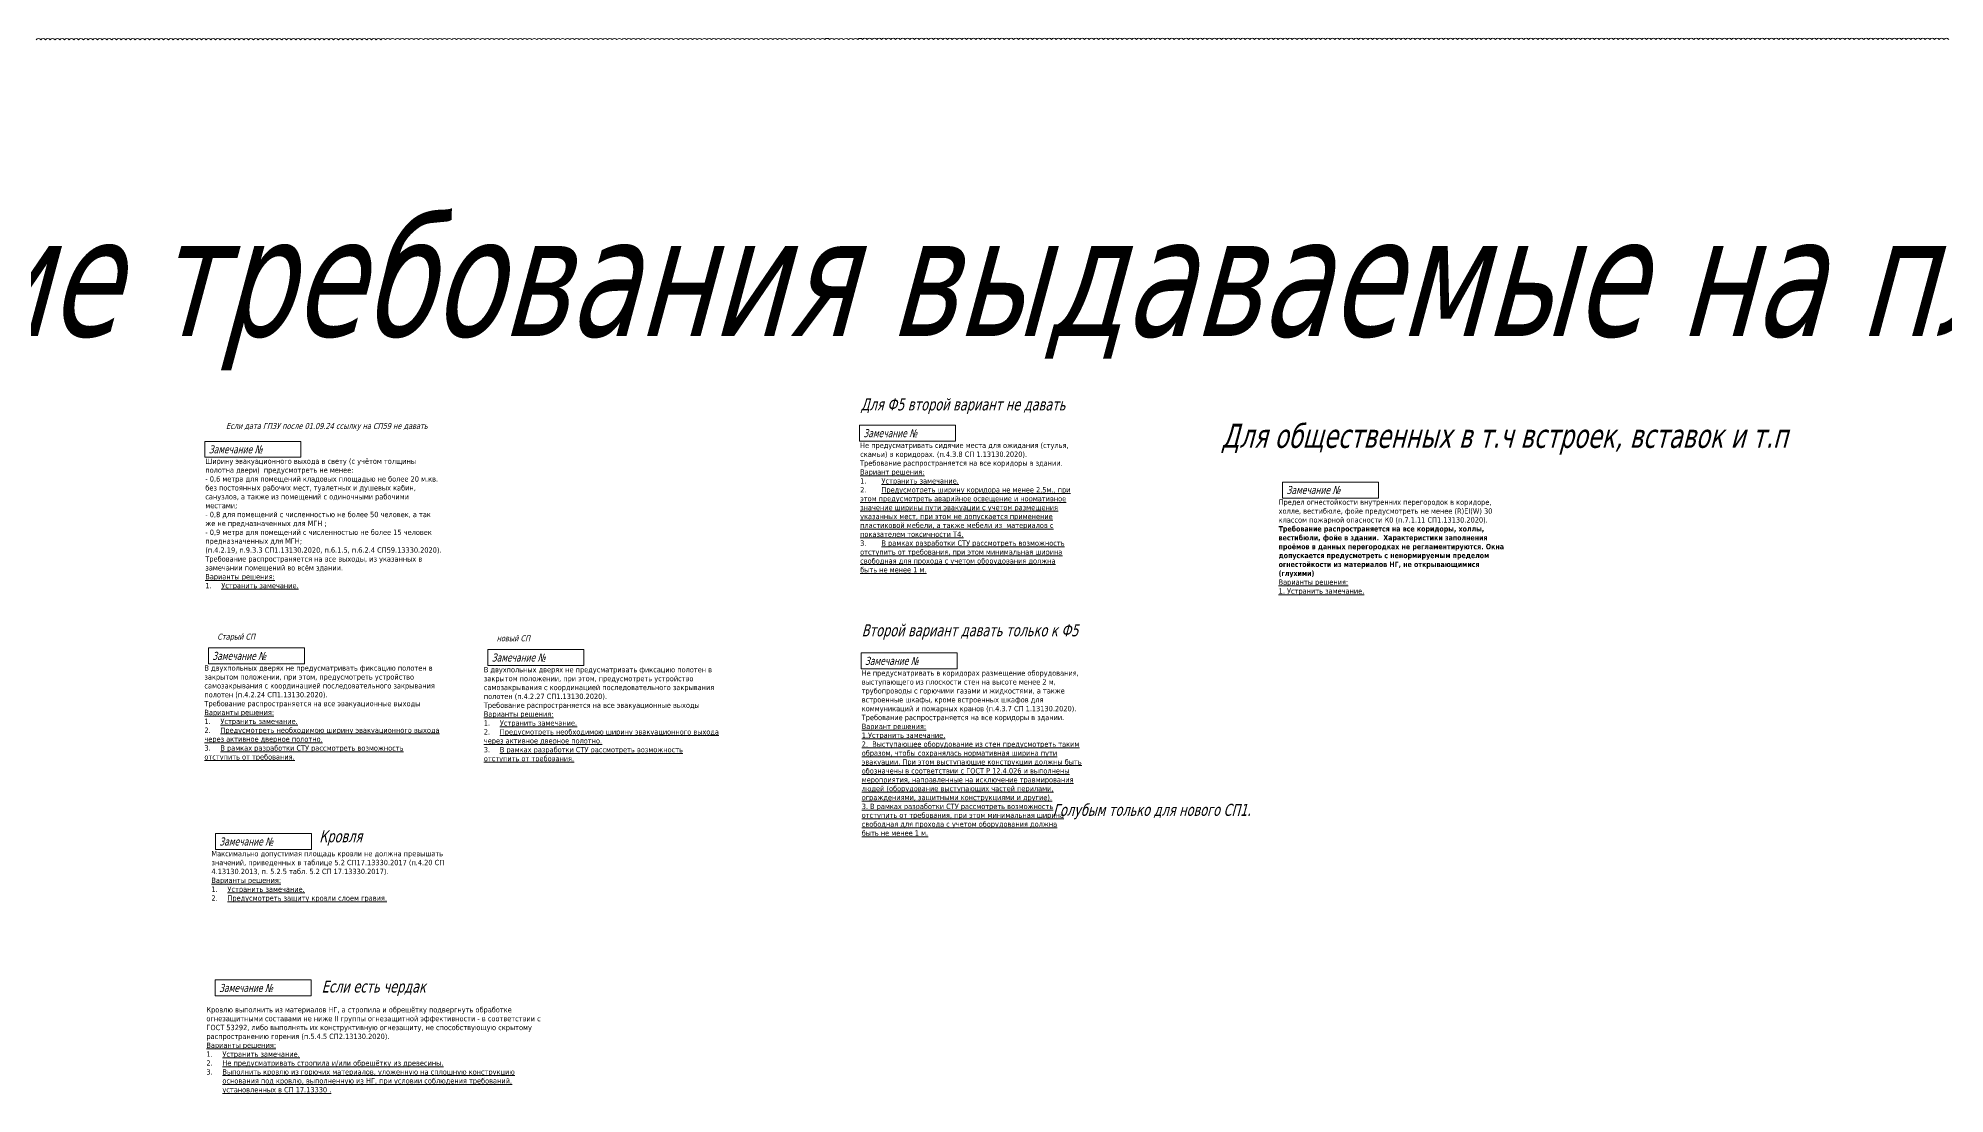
# Model space of a CAD drawing. Header units: millimetres. Extents: x -204396 to 1997851, y -2958255 to 237418.
# Drawn here: x 763094 to 977548, y 118561 to 237371 of the extents above; entities that cross this region are included whole.
import ezdxf

# ---------------------------------------------------------------- set-up
doc = ezdxf.new("R2010")
doc.units = ezdxf.units.MM
doc.layers.add('экспертиза', color=1, linetype='Continuous', lineweight=0)
doc.layers.add('экспертиза ДУ', color=1, linetype='Continuous', lineweight=0)
doc.styles.add('ЭКСПЕРТИЗА', font='tahoma.ttf')

msp = doc.modelspace()

# ---------------------------------------------------------------- linework, layer by layer
at = {"layer": 'экспертиза'}
msp.add_lwpolyline([(977978, 237233, 0.5205671), (977447, 237233, 0.5205671), (976916, 237232, 0.5205671), (976385, 237232, 0.5205671), (975854, 237232, 0.5205671), (975323, 237232, 0.5205671), (974792, 237232, 0.5205671), (974260, 237232, 0.5205671), (973729, 237232, 0.5205671), (973198, 237232, 0.5205671), (972667, 237232, 0.5205671), (972136, 237231, 0.5205671), (971605, 237231, 0.5205671), (971074, 237231, 0.5205671), (970543, 237231, 0.5205671), (970011, 237231, 0.5205671), (969480, 237231, 0.5205671), (968949, 237231, 0.5205671), (968418, 237231, 0.5205671), (967887, 237231, 0.5205671), (967356, 237230, 0.5205671), (966825, 237230, 0.5205671), (966293, 237230, 0.5205671), (965762, 237230, 0.5205671), (965231, 237230, 0.5205671), (964700, 237230, 0.5205671), (964169, 237230, 0.5205671), (963638, 237230, 0.5205671), (963107, 237230, 0.5205671), (962575, 237229, 0.5205671), (962044, 237229, 0.5205671), (961513, 237229, 0.5205671), (960982, 237229, 0.5205671), (960451, 237229, 0.5205671), (959920, 237229, 0.5205671), (959389, 237229, 0.5205671), (958857, 237229, 0.5205671), (958326, 237229, 0.5205671), (957795, 237228, 0.5205671), (957264, 237228, 0.5205671), (956733, 237228, 0.5205671), (956202, 237228, 0.5205671), (955671, 237228, 0.5205671), (955140, 237228, 0.5205671), (954608, 237228, 0.5205671), (954077, 237228, 0.5205671), (953546, 237228, 0.5205671), (953015, 237227, 0.5205671), (952484, 237227, 0.5205671), (951953, 237227, 0.5205671), (951422, 237227, 0.5205671), (950890, 237227, 0.5205671), (950359, 237227, 0.5205671), (949828, 237227, 0.5205671), (949297, 237227, 0.5205671), (948766, 237227, 0.5205671), (948235, 237227, 0.5205671), (947704, 237226, 0.5205671), (947172, 237226, 0.5205671), (946641, 237226, 0.5205671), (946110, 237226, 0.5205671), (945579, 237226, 0.5205671), (945048, 237226, 0.5205671), (944517, 237226, 0.5205671), (943986, 237226, 0.5205671), (943454, 237226, 0.5205671), (942923, 237225, 0.5205671), (942392, 237225, 0.5205671), (941861, 237225, 0.5205671), (941330, 237225, 0.5205671), (940799, 237225, 0.5205671), (940268, 237225, 0.5205671), (939736, 237225, 0.5205671), (939205, 237225, 0.5205671), (938674, 237225, 0.5205671), (938143, 237224, 0.5205671), (937612, 237224, 0.5205671), (937081, 237224, 0.5205671), (936550, 237224, 0.5205671), (936019, 237224, 0.5205671), (935487, 237224, 0.5205671), (934956, 237224, 0.5205671), (934425, 237224, 0.5205671), (933894, 237224, 0.5205671), (933363, 237223, 0.5205671), (932832, 237223, 0.5205671), (932301, 237223, 0.5205671), (931769, 237223, 0.5205671), (931238, 237223, 0.5205671), (930707, 237223, 0.5205671), (930176, 237223, 0.5205671), (929645, 237223, 0.5205671), (929114, 237223, 0.5205671), (928583, 237222, 0.5205671), (928051, 237222, 0.5205671), (927520, 237222, 0.5205671), (926989, 237222, 0.5205671), (926458, 237222, 0.5205671), (925927, 237222, 0.5205671), (925396, 237222, 0.5205671), (924865, 237222, 0.5205671), (924333, 237222, 0.5205671), (923802, 237221, 0.5205671), (923271, 237221, 0.5205671), (922740, 237221, 0.5205671), (922209, 237221, 0.5205671), (921678, 237221, 0.5205671), (921147, 237221, 0.5205671), (920615, 237221, 0.5205671), (920084, 237221, 0.5205671), (919553, 237221, 0.5205671), (919022, 237221, 0.5205671), (918491, 237220, 0.5205671), (917960, 237220, 0.5205671), (917429, 237220, 0.5205671), (916898, 237220, 0.5205671), (916366, 237220, 0.5205671), (915835, 237220, 0.5205671), (915304, 237220, 0.5205671), (914773, 237220, 0.5205671), (914242, 237220, 0.5205671), (913711, 237219, 0.5205671), (913180, 237219, 0.5205671), (912648, 237219, 0.5205671), (912117, 237219, 0.5205671), (911586, 237219, 0.5205671), (911055, 237219, 0.5205671), (910524, 237219, 0.5205671), (909993, 237219, 0.5205671), (909462, 237219, 0.5205671), (908930, 237218, 0.5205671), (908399, 237218, 0.5205671), (907868, 237218, 0.5205671), (907337, 237218, 0.5205671), (906806, 237218, 0.5205671), (906275, 237218, 0.5205671), (905744, 237218, 0.5205671), (905212, 237218, 0.5205671), (904681, 237218, 0.5205671), (904150, 237217, 0.5205671), (903619, 237217, 0.5205671), (903088, 237217, 0.5205671), (902557, 237217, 0.5205671), (902026, 237217, 0.5205671), (901494, 237217, 0.5205671), (900963, 237217, 0.5205671), (900432, 237217, 0.5205671), (899901, 237217, 0.5205671), (899370, 237216, 0.5205671), (898839, 237216, 0.5205671), (898308, 237216, 0.5205671), (897777, 237216, 0.5205671), (897245, 237216, 0.5205671), (896714, 237216, 0.5205671), (896183, 237216, 0.5205671), (895652, 237216, 0.5205671), (895121, 237216, 0.5205671), (894590, 237216, 0.5205671), (894059, 237215, 0.5205671), (893527, 237215, 0.5205671), (892996, 237215, 0.5205671), (892465, 237215, 0.5205671), (891934, 237215, 0.5205671), (891403, 237215, 0.5205671), (890872, 237215, 0.5205671), (890341, 237215, 0.5205671), (889809, 237215, 0.5205671), (889278, 237214, 0.5205671), (888747, 237214, 0.5205671), (888216, 237214, 0.5205671), (887685, 237214, 0.5205671), (887154, 237214, 0.5205671), (886623, 237214, 0.5205671), (886091, 237214, 0.5205671), (885560, 237214, 0.5205671), (885029, 237214, 0.5205671), (884498, 237213, 0.5205671), (883967, 237213, 0.5205671), (883436, 237213, 0.5205671), (882905, 237213, 0.5205671), (882373, 237213, 0.5205671), (881842, 237213, 0.5205671), (881311, 237213, 0.5205671), (880780, 237213, 0.5205671), (880249, 237213, 0.5205671), (879718, 237212, 0.5205671), (879187, 237212, 0.5205671), (878656, 237212, 0.5205671), (878124, 237212, 0.5205671), (877593, 237212, 0.5205671), (877062, 237212, 0.5205671), (876531, 237212, 0.5205671), (876000, 237212, 0.5205671), (875469, 237212, 0.5205671), (874938, 237211, 0.5205671), (874406, 237211, 0.5205671), (873875, 237211, 0.5205671), (873344, 237211, 0.5205671), (872813, 237211, 0.5205671), (872282, 237211, 0.5205671), (871751, 237211, 0.5205671), (871220, 237211, 0.5205671), (870688, 237211, 0.5205671), (870157, 237210, 0.5205671), (869626, 237210, 0.5205671), (869095, 237210, 0.5205671), (868564, 237210, 0.5205671), (868033, 237210, 0.5205671), (867502, 237210, 0.5205671), (866970, 237210, 0.5205671), (866439, 237210, 0.5205671), (865908, 237210, 0.5205671), (865377, 237210, 0.5205671), (864846, 237209, 0.5205671), (864315, 237209, 0.5205671), (863784, 237209, 0.5205671), (863252, 237209, 0.5205671), (862721, 237209, 0.5205671), (862190, 237209, 0.5205671), (861659, 237209, 0.5205671), (861128, 237209, 0.5205671), (860597, 237209, 0.5205671), (860066, 237208, 0.5205671), (859535, 237208, 0.5205671), (859003, 237208, 0.5205671), (858472, 237208, 0.5205671), (857941, 237208, 0.5205671), (857410, 237208, 0.5205671), (856879, 237208, 0.5205671), (856348, 237208, 0.5205671), (855817, 237208, 0.5205671), (855285, 237207, 0.5205671), (854754, 237207, 0.5205671), (854223, 237207, 0.5205671), (853692, 237207, 0.5205671), (853161, 237207, 0.5205671), (852630, 237207, 0.5205671), (852099, 237207, 0.5205671), (851567, 237207, 0.5205671), (851036, 237207, 0.5205671), (850505, 237206, 0.5205671), (849974, 237206, 0.5205671), (849443, 237206, 0.5205671), (848912, 237206, 0.5205671), (848381, 237206, 0.5205671), (847849, 237206, 0.5205671), (847318, 237206, 0.5205671), (846787, 237206, 0.5205671), (846256, 237206, 0.5205671), (845725, 237205, 0.5205671), (845194, 237205, 0.5205671), (844663, 237205, 0.5205671), (844131, 237205, 0.5205671), (843600, 237205, 0.5205671), (843069, 237205, 0.5205671), (842538, 237205, 0.5205671), (842007, 237205, 0.5205671), (841476, 237205, 0.5205671), (840945, 237204, 0.5205671), (840414, 237204, 0.5205671), (839882, 237204, 0.5205671), (839351, 237204, 0.5205671), (838820, 237204, 0.5205671), (838289, 237204, 0.5205671), (837758, 237204, 0.5205671), (837227, 237204, 0.5205671), (836696, 237204, 0.5205671), (836164, 237204, 0.5205671), (835633, 237203, 0.5205671), (835102, 237203, 0.5205671), (834571, 237203, 0.5205671), (834040, 237203, 0.5205671), (833509, 237203, 0.5205671), (832978, 237203, 0.5205671), (832446, 237203, 0.5205671), (831915, 237203, 0.5205671), (831384, 237203, 0.5205671), (830853, 237202, 0.5205671), (830322, 237202, 0.5205671), (829791, 237202, 0.5205671), (829260, 237202, 0.5205671), (828728, 237202, 0.5205671), (828197, 237202, 0.5205671), (827666, 237202, 0.5205671), (827135, 237202, 0.5205671), (826604, 237202, 0.5205671), (826073, 237201, 0.5205671), (825542, 237201, 0.5205671), (825010, 237201, 0.5205671), (824479, 237201, 0.5205671), (823948, 237201, 0.5205671), (823417, 237201, 0.5205671), (822886, 237201, 0.5205671), (822355, 237201, 0.5205671), (821824, 237201, 0.5205671), (821293, 237200, 0.5205671), (820761, 237200, 0.5205671), (820230, 237200, 0.5205671), (819699, 237200, 0.5205671), (819168, 237200, 0.5205671), (818637, 237200, 0.5205671), (818106, 237200, 0.5205671), (817575, 237200, 0.5205671), (817043, 237200, 0.5205671), (816512, 237199, 0.5205671), (815981, 237199, 0.5205671), (815450, 237199, 0.5205671), (814919, 237199, 0.5205671), (814388, 237199, 0.5205671), (813857, 237199, 0.5205671), (813325, 237199, 0.5205671), (812794, 237199, 0.5205671), (812263, 237199, 0.5205671), (811732, 237198, 0.5205671), (811201, 237198, 0.5205671), (810670, 237198, 0.5205671), (810139, 237198, 0.5205671), (809607, 237198, 0.5205671), (809076, 237198, 0.5205671), (808545, 237198, 0.5205671), (808014, 237198, 0.5205671), (807483, 237198, 0.5205671), (806952, 237198, 0.5205671), (806421, 237197, 0.5205671), (805889, 237197, 0.5205671), (805358, 237197, 0.5205671), (804827, 237197, 0.5205671), (804296, 237197, 0.5205671), (803765, 237197, 0.5205671), (803234, 237197, 0.5205671), (802703, 237197, 0.5205671), (802172, 237197, 0.5205671), (801640, 237196, 0.5205671), (801109, 237196, 0.5205671), (800578, 237196, 0.5205671), (800047, 237196, 0.5205671), (799516, 237196, 0.5205671), (798985, 237196, 0.5205671), (798454, 237196, 0.5205671), (797922, 237196, 0.5205671), (797391, 237196, 0.5205671), (796860, 237195, 0.5205671), (796329, 237195, 0.5205671), (795798, 237195, 0.5205671), (795267, 237195, 0.5205671), (794736, 237195, 0.5205671), (794204, 237195, 0.5205671), (793673, 237195, 0.5205671), (793142, 237195, 0.5205671), (792611, 237195, 0.5205671), (792080, 237194, 0.5205671), (791549, 237194, 0.5205671), (791018, 237194, 0.5205671), (790486, 237194, 0.5205671), (789955, 237194, 0.5205671), (789424, 237194, 0.5205671), (788893, 237194, 0.5205671), (788362, 237194, 0.5205671), (787831, 237194, 0.5205671), (787300, 237193, 0.5205671), (786768, 237193, 0.5205671), (786237, 237193, 0.5205671), (785706, 237193, 0.5205671), (785175, 237193, 0.5205671), (784644, 237193, 0.5205671), (784113, 237193, 0.5205671), (783582, 237193, 0.5205671), (783051, 237193, 0.5205671), (782519, 237192, 0.5205671), (781988, 237192, 0.5205671), (781457, 237192, 0.5205671), (780926, 237192, 0.5205671), (780395, 237192, 0.5205671), (779864, 237192, 0.5205671), (779333, 237192, 0.5205671), (778801, 237192, 0.5205671), (778270, 237192, 0.5205671), (777739, 237192, 0.5205671), (777208, 237191, 0.5205671), (776677, 237191, 0.5205671), (776146, 237191, 0.5205671), (775615, 237191, 0.5205671), (775083, 237191, 0.5205671), (774552, 237191, 0.5205671), (774021, 237191, 0.5205671), (773490, 237191, 0.5205671), (772959, 237191, 0.5205671), (772428, 237190, 0.5205671), (771897, 237190, 0.5205671), (771365, 237190, 0.5205671), (770834, 237190, 0.5205671), (770303, 237190, 0.5205671), (769772, 237190, 0.5205671), (769241, 237190, 0.5205671), (768710, 237190, 0.5205671), (768179, 237190, 0.5205671), (767647, 237189, 0.5205671), (767116, 237189, 0.5205671), (766585, 237189, 0.5205671), (766054, 237189, 0.5205671), (765523, 237189, 0.5205671), (764992, 237189, 0.5205671), (764461, 237189, 0.5205671), (763930, 237189, 0.5205671), (763398, 237189, 0.5205671), (762867, 237188, 0.5205671)], format="xyb", dxfattribs=at)
at = {"layer": 'экспертиза', "lineweight": 0, "transparency": 33554687}
for points in [[(855467, 193813), (866267, 193813), (866267, 192013), (855467, 192013), (855467, 193813)], [(781839, 191995), (792639, 191995), (792639, 190195), (781839, 190195), (781839, 191995)], [(855645, 168188), (866445, 168188), (866445, 166388), (855645, 166388), (855645, 168188)]]:
    msp.add_lwpolyline(points, dxfattribs=at)
at = {"layer": 'экспертиза', "lineweight": 0}
for points in [[(903059, 187416), (913859, 187416), (913859, 185616), (903059, 185616), (903059, 187416)], [(782242, 168750), (793042, 168750), (793042, 166950), (782242, 166950), (782242, 168750)], [(813670, 168564), (824470, 168564), (824470, 166764), (813670, 166764), (813670, 168564)], [(783031, 147862), (793831, 147862), (793831, 146062), (783031, 146062), (783031, 147862)], [(783002, 131381), (793802, 131381), (793802, 129581), (783002, 129581), (783002, 131381)]]:
    msp.add_lwpolyline(points, dxfattribs=at)

# ---------------------------------------------------------------- texts
at = {"layer": 'экспертиза', "color": 2, "lineweight": 0, "style": 'ЭКСПЕРТИЗА', "oblique": 14.99998, "width": 0.8}
for s, height, p in [('Общие требования выдаваемые на планах', 13500, (726055, 203842)), ('Если дата ГПЗУ после 01.09.24 ссылку на СП59 не давать', 675, (784225, 193388)), ('Старый СП', 675, (783238, 169677)), ('новый СП', 675, (814666, 169491))]:
    msp.add_text(s, height=height, dxfattribs=at).set_placement(p)
at = {"layer": 'экспертиза', "lineweight": 0, "ltscale": 100, "transparency": 33554687, "style": 'ЭКСПЕРТИЗА', "oblique": 14.99998, "width": 0.8}
for p in [(855917, 192463), (782289, 190645), (856095, 166838)]:
    msp.add_text('Замечание №', height=900, dxfattribs=at).set_placement(p)
at = {"layer": 'экспертиза', "lineweight": 0, "style": 'ЭКСПЕРТИЗА', "oblique": 14.99998, "width": 0.8}
for p in [(903509, 186066), (782692, 167400), (814120, 167214), (783481, 146512), (783452, 130031)]:
    msp.add_text('Замечание №', height=900, dxfattribs=at).set_placement(p)
at = {"layer": 'экспертиза', "lineweight": 0, "ltscale": 100, "char_height": 600, "attachment_point": 1, "style": 'ЭКСПЕРТИЗА'}
for s, insert, width in [('Не предусматривать сидячие места для ожидания (стулья, скамьи) в коридорах. (п.4.3.8 СП 1.13130.2020).\\P{Требование распространяется на все коридоры в здании.\\P\\L\\C6;Вариант решения:\\P\\l1.^I\\LУстранить замечание.\\P\\l\\C2;2.^I\\LПредусмотреть ширину коридора не менее 2,5м., при этом предусмотреть аварийное освещение и нормативное значение ширины пути эвакуации с учетом размещения указанных мест, при этом не допускается применение пластиковой мебели, а также мебели из  материалов с показателем токсичности Т4.\\P\\l\\C6;3.^I\\LВ рамках разработки СТУ рассмотреть возможность отступить от требования, при этом минимальная ширина свободная для прохода с учетом оборудования должна быть\\~не\\~менее\\~1\\~м.}', (855547, 191845), 24425.55), ('\\pt1200;Ширину эвакуационного выхода в свету (с учётом толщины полотна двери)  предусмотреть не менее:\\P- 0,6 метра для помещений кладовых площадью не более 20 м.кв. без постоянных рабочих мест, туалетных и душевых кабин, санузлов, а также из помещений с одиночными рабочими местами;\\P- 0,8 для помещений с численностью не более 50 человек, а так же не предназначенных для МГН ;\\P- 0,9 метра для помещений с численностью не более 15 человек предназначенных для МГН;\\P(п.4.2.19, п.9.3.3 СП1.13130.2020,{\\C2; п.6.1.5, п.6.2.4 СП59.13330.2020}).\\PТребование распространяется на все выходы, из указанных в замечании помещений во всём здании.{\\L\\C6;\\PВарианты решения:\\P\\pt1800;\\l1.^I\\LУстранить замечание.}', (781897, 190063), 25338.67), ('\\pt1200;Предел огнестойкости внутренних перегородок в коридоре, холле, вестибюле, фойе предусмотреть не менее (R)EI(W) 30 классом пожарной опасности К0 (п.7.1.11 СП1.13130.2020).{\\L\\C6;\\P\\fTahoma|b1|i0|c204|p34;\\l\\C256;Требование распространяется на все коридоры, холлы, вестибюли, фойе в здании.  Характеристики заполнения проёмов в данных перегородках не регламентируются. Окна допускается предусмотреть с ненормируемым пределом огнестойкости из материалов НГ, не открывающимися (глухими)\\P\\fTahoma|b0|i0|c204|p34;\\L\\C6;Варианты решения:\\P1. Устранить замечание.}', (902613, 185452), 25338.67), ('\\pt1200;В двухпольных дверях не предусматривать фиксацию полотен в закрытом положении, при этом, предусмотреть устройство самозакрывания с координацией последовательного закрывания полотен (п.4.2.24 СП1.13130.2020).\\PТребование распространяется на все эвакуационные выходы{\\L\\C6;\\PВарианты решения:\\P\\pt1800;\\l1.^I\\LУстранить замечание.\\P\\l2.^I\\LПредусмотреть необходимою ширину эвакуационного выхода через активное дверное полотно.\\P\\l3.^I\\LВ рамках разработки СТУ рассмотреть возможность отступить от требования.}', (781796, 166786), 25338.67), ('\\pt1200;В двухпольных дверях не предусматривать фиксацию полотен в закрытом положении, при этом, предусмотреть устройство самозакрывания с координацией последовательного закрывания полотен (п.4.2.27 СП1.13130.2020).\\PТребование распространяется на все эвакуационные выходы{\\L\\C6;\\PВарианты решения:\\P\\pt1800;\\l1.^I\\LУстранить замечание.\\P\\l2.^I\\LПредусмотреть необходимою ширину эвакуационного выхода через активное дверное полотно.\\P\\l3.^I\\LВ рамках разработки СТУ рассмотреть возможность отступить от требования.}', (813224, 166600), 25338.67), ('Не предусматривать в коридорах размещение оборудования, выступающего из плоскости стен на высоте менее 2 м, трубопроводы с горючими газами и жидкостями, а также встроенные шкафы, кроме встроенных шкафов для коммуникаций и пожарных кранов (п.4.3.7 СП 1.13130.2020).\\P{Требование распространяется на все коридоры в здании.\\P\\L\\C6;Вариант решения:\\P1.Устранить замечание.\\P\\C2;2.  Выступающее оборудование из стен предусмотреть таким образом, чтобы сохранялась нормативная ширина пути эвакуации. При этом выступающие конструкции должны быть обозначены в соответствии с ГОСТ Р 12.4.026 и выполнены мероприятия, направленные на исключение травмирования людей \\C4;(оборудование выступающих частей перилами, ограждениями, защитными конструкциями и другие).\\C2; \\P\\C6;3. В рамках разработки СТУ рассмотреть возможность отступить от требования, при этом минимальная ширина свободная для прохода с учетом оборудования должна быть\\~не\\~менее\\~1\\~м.}', (855725, 166219), 24425.55), ('Максимально допустимая площадь кровли не должна превышать значений, приведенных в таблице 5.2 СП17.13330.2017 (п.4.20 СП 4.13130.2013, {\\C2;п. 5.2.5 табл. 5.2 СП 17.13330.2017}).{\\H0.91667x;\\C0;\\P\\pt1200;\\H1.09091x;\\L\\C6;Варианты решения:\\P\\pt1800;\\l1.^I\\LУстранить замечание.\\P\\l2.^I\\LПредусмотреть защиту кровли слоем гравия.}', (782585, 145897), 25338.67), ('\\pt0;Кровлю выполнить из материалов НГ, а стропила и обрешётку подвергнуть обработке огнезащитными составами не ниже II группы огнезащитной эффективности - в соответствии с ГОСТ 53292, либо выполнять их конструктивную огнезащиту, не способствующую скрытому распространению горения (п.5.4.5 СП2.13130.2020).\\P{\\L\\C6;Варианты решения:\\P\\pi-1800,l1800,t1800;\\l1.^I\\LУстранить замечание.\\P\\l2.^I\\LНе предусматривать стропила и/или обрешётку из древесины.\\P\\l3.^I\\LВыполнить кровлю из горючих материалов, уложенную на сплошную конструкцию основания под кровлю, выполненную из НГ, при условии соблюдения требований, установленных в СП 17.13330 .}', (782020, 128334), 36597.53)]:
    msp.add_mtext(s, dxfattribs=dict(at, insert=insert, width=width))
at = {"layer": 'экспертиза ДУ', "color": 2, "lineweight": 0, "style": 'ЭКСПЕРТИЗА', "oblique": 14.99998, "width": 0.8}
for s, height, p in [('Для Ф5 второй вариант не давать', 1350, (855610, 195474)), ('Для общественных в т.ч встроек, вставок и т.п', 2700, (896178, 191265)), ('Второй вариант давать только к Ф5', 1350, (855720, 170055)), ('Голубым только для нового СП1.', 1350, (877231, 149849)), ('Кровля', 1350, (794712, 146870)), ('Если есть чердак', 1350, (794985, 129970))]:
    msp.add_text(s, height=height, dxfattribs=at).set_placement(p)

doc.saveas('drawing.dxf')
